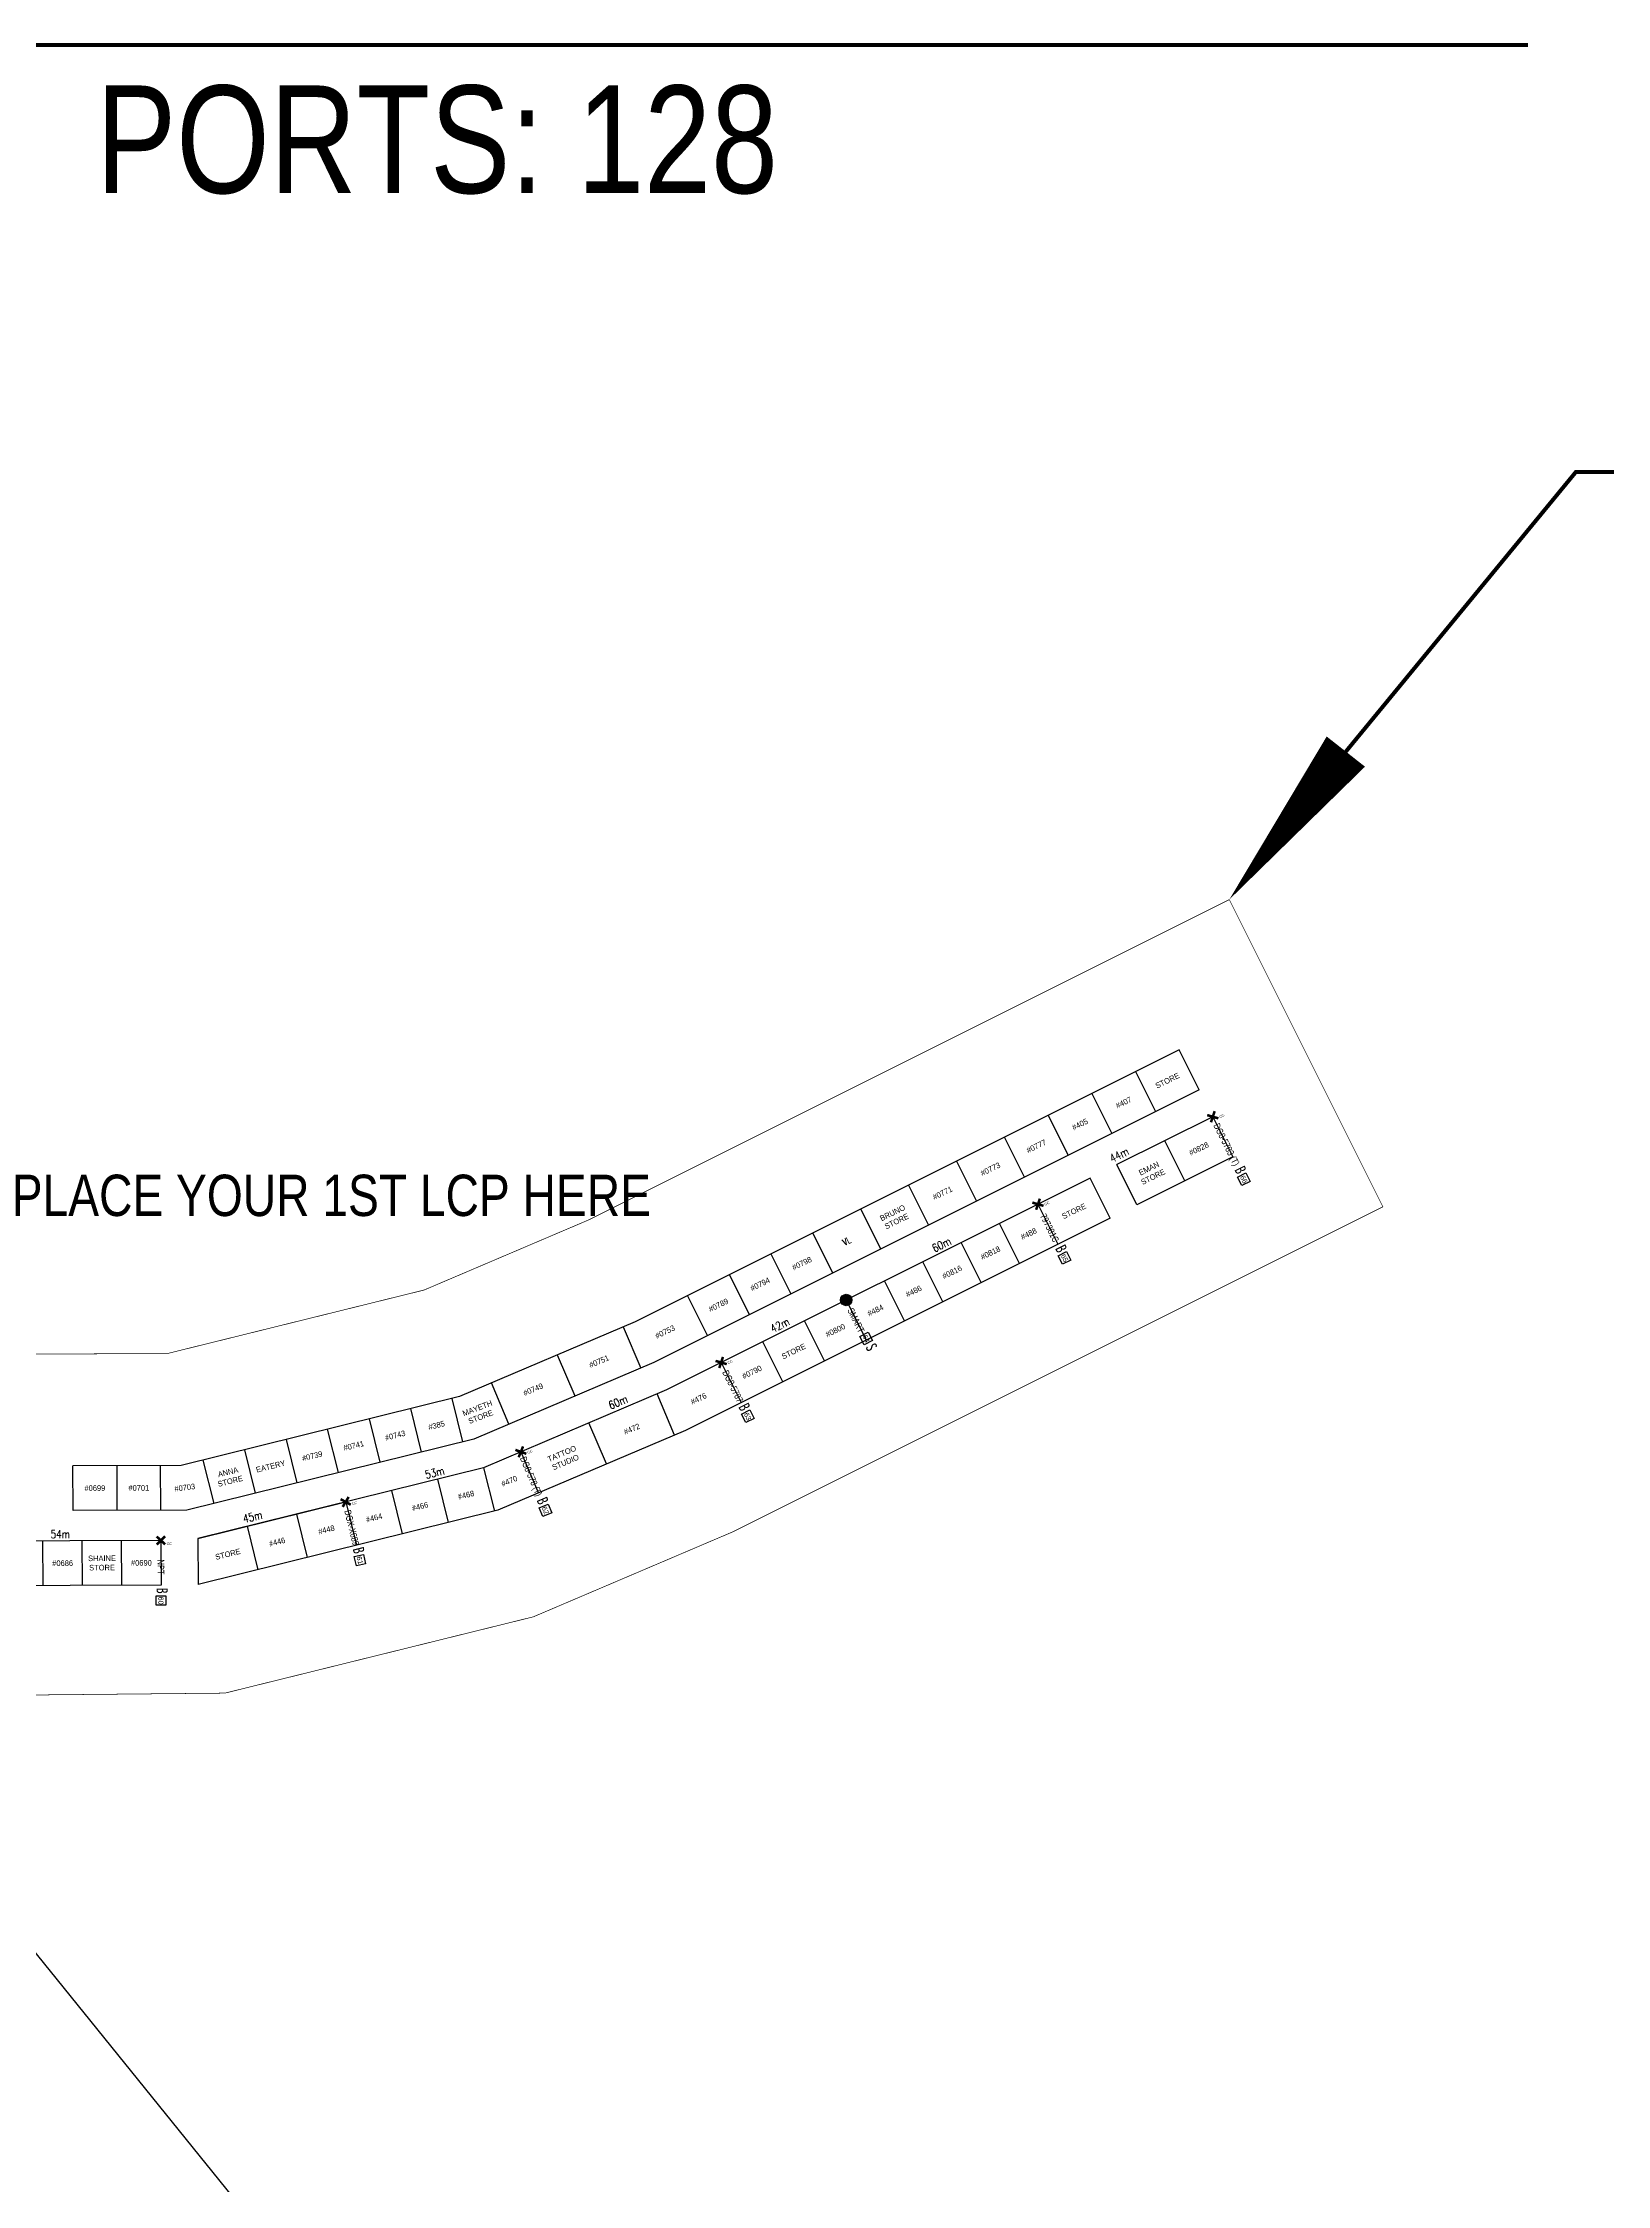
# Model space of a CAD drawing. Extents: x -663610 to -207124, y 70878 to 297551.
# Drawn here: x -211961 to -210562, y 81573 to 83488 of the extents above; entities that cross this region are included whole.
import ezdxf
from ezdxf.enums import TextEntityAlignment as Align

# ---------------------------------------------------------------- set-up
doc = ezdxf.new("R2010")
doc.units = 0
doc.header["$LTSCALE"] = 0.3
doc.layers.get('0').update_dxf_attribs({"linetype": 'CONTINUOUS'})
for name, color, linetype in [('BASEMAP', 7, 'CONTINUOUS'), ('Digitel pole', 7, 'CONTINUOUS'), ('Distance Data', 7, 'CONTINUOUS'), ('Electric Pole ID', 7, 'CONTINUOUS'), ('Electrical Pole (Circular Conc.)', 7, 'CONTINUOUS'), ('House Number', 6, 'CONTINUOUS'), ('Lengend', 7, 'CONTINUOUS'), ('Site boundry', 7, 'CONTINUOUS'), ('Survey sequence', 7, 'CONTINUOUS'), ('Vacant', 1, 'CONTINUOUS')]:
    doc.layers.add(name, color=color, linetype=linetype)
doc.layers.add('Pole size-Big', color=251, linetype='CONTINUOUS', lineweight=0)
doc.layers.add('Pole size-Small', color=251, linetype='CONTINUOUS', lineweight=0)
doc.styles.add('Mark', font='arial.ttf', dxfattribs={"width": 0.8, "height": 2.5})
doc.styles.add('ROMANS', font='ROMANS.SHX', dxfattribs={"width": 0.8, "height": 2})
doc.styles.get("Standard").update_dxf_attribs({"font": '', "width": 0.8})
doc.styles.get('Standard').set_extended_font_data('FangSong_GB2312')
doc.linetypes.add('FENCELINE2', pattern='A,6.35,-2.54,[132,ltypeshp.shx,S=2.54,R=0,X=-2.54,Y=0],-2.54,25.4', length=36.83)

# ---------------------------------------------------------------- blocks, each defined once
blk = doc.blocks.new('Electrical Pole (Circular Conc.)')
at = {"const_width": 1.18}
for points in [[(-322437.53, 145744.35), (-322433.55, 145740.66)], [(-322437.46, 145740.59), (-322433.62, 145744.42)]]:
    blk.add_lwpolyline(points, dxfattribs=at)
at = {"color": 1, "lineweight": 0, "ltscale": 2, "insert": (-322432.88, 145741.54), "char_height": 1.2, "width": 1.894, "attachment_point": 1}
blk.add_mtext('{\\fArial|b0|i0|c0|p34;\\C7;CC}', dxfattribs=at)
blk = doc.blocks.new('pldt2')
at = {"layer": 'Lengend'}
h = blk.add_hatch(color=256, dxfattribs=at)
h.dxf.hatch_style = 1
edge = h.paths.add_edge_path()
edge.add_arc((64551.64, 10585.08), 1.85, 0, 360)
blk.add_circle((64551.64, 10585.08), 1.85, dxfattribs=at)

msp = doc.modelspace()

# ---------------------------------------------------------------- linework, layer by layer
at = {"layer": 'BASEMAP', "color": 251, "ltscale": 2}
for points in [[(-210944.6, 82587.5), (-211431, 82344.4), (-211587.9, 82277.6), (-211836.9, 82215.9), (-211933.7, 82215.6)], [(-210926.7, 82551.7), (-210944.6, 82587.5)], [(-210926.7, 82551.7), (-211414.2, 82308), (-211575.1, 82239.5), (-211831.9, 82175.9), (-211933.5, 82175.6)], [(-210914.6, 82527.6), (-211000.3, 82484.8)], [(-210914.6, 82527.6), (-210896.8, 82491.8)], [(-210896.8, 82491.8), (-210982.4, 82449)], [(-211024.4, 82472.7), (-211402.9, 82283.5), (-211566.5, 82213.8), (-211821.9, 82150.6)], [(-211006.5, 82436.9), (-211386.1, 82247.2), (-211553.8, 82175.8), (-211821.8, 82109.4)], [(-211854.9, 82148.9), (-212344, 82147.1), (-212458.4, 82141.4), (-212529.1, 82129.1)], [(-211854.8, 82108.9), (-212342.9, 82107.1), (-212453.9, 82101.6), (-212522.2, 82089.7)]]:
    msp.add_lwpolyline(points, dxfattribs=at)
at = {"layer": 'BASEMAP', "color": 251, "linetype": 'Continuous', "ltscale": 2}
for points in [[(-210983.7, 82568), (-210965.8, 82532.2)], [(-211022.8, 82548.4), (-211004.9, 82512.7)], [(-211061.8, 82528.9), (-211044, 82493.1)], [(-211083, 82473.6), (-211100.9, 82509.4)], [(-210939.6, 82470.4), (-210957.5, 82506.2)], [(-211143.8, 82488), (-211125.9, 82452.2)], [(-210982.4, 82449), (-211000.3, 82484.8)], [(-211186.6, 82466.5), (-211168.7, 82430.8)], [(-211006.5, 82436.9), (-211024.4, 82472.7)], [(-211229.4, 82445.1), (-211211.6, 82409.4)], [(-211071, 82449.4), (-211053.1, 82413.7)], [(-211254.4, 82387.9), (-211272.3, 82423.7)], [(-211087.3, 82396.5), (-211105.2, 82432.3)], [(-211309.6, 82405.1), (-211291.7, 82369.3)], [(-211121.6, 82379.4), (-211139.5, 82415.2)], [(-211346.8, 82386.4), (-211329, 82350.7)], [(-211155.9, 82362.3), (-211173.8, 82398)], [(-211366.2, 82332), (-211384.1, 82367.8)], [(-211242.3, 82363.8), (-211224.4, 82328)], [(-211190.2, 82345.1), (-211208, 82380.9)], [(-211261.7, 82309.4), (-211279.6, 82345.2)], [(-211441.7, 82339.8), (-211426, 82303)], [(-211299, 82290.7), (-211316.9, 82326.5)], [(-211500.6, 82314.8), (-211484.9, 82278)], [(-211354.2, 82307.9), (-211336.3, 82272.1)], [(-211543.8, 82252.9), (-211559.5, 82289.7)], [(-211631.9, 82266.7), (-211622.3, 82227.9)], [(-211594.9, 82275.8), (-211585.3, 82237)], [(-211395.7, 82243.1), (-211411.4, 82279.9)], [(-211696.3, 82209.5), (-211705.9, 82248.4)], [(-211668.9, 82257.5), (-211659.3, 82218.7)], [(-211456.6, 82217.2), (-211472.3, 82254)], [(-211780.3, 82229.9), (-211770.7, 82191.1)], [(-211743.1, 82239.1), (-211733.5, 82200.3)], [(-211533.2, 82228), (-211517.5, 82191.2)], [(-211933.5, 82175.6), (-211933.7, 82215.6)], [(-211894.4, 82215.7), (-211894.3, 82175.7)], [(-211855, 82175.9), (-211855.2, 82215.9)], [(-211817.4, 82220.7), (-211807.8, 82181.9)], [(-211566.5, 82213.8), (-211556.9, 82175)], [(-211639, 82154.7), (-211648.6, 82193.5)], [(-211597.9, 82164.9), (-211607.5, 82203.7)], [(-211821.9, 82150.6), (-211689.8, 82183.3)], [(-211733.8, 82172.4), (-211724.2, 82133.6)], [(-211689.8, 82183.3), (-211680.2, 82144.5)], [(-211777.9, 82161.5), (-211768.3, 82122.7)], [(-211960.3, 82108.5), (-211960.5, 82148.5)], [(-211925.2, 82108.6), (-211925.3, 82148.6)], [(-211890, 82108.7), (-211890.1, 82148.7)], [(-211854.9, 82148.9), (-211854.8, 82108.9)], [(-211821.9, 82150.6), (-211821.8, 82109.4)]]:
    msp.add_lwpolyline(points, dxfattribs=at)
at = {"layer": 'BASEMAP', "color": 4, "linetype": 'Continuous', "ltscale": 2}
msp.add_lwpolyline([(-212305.2, 82198.2), (-211397.2, 81074.9), (-211421, 81159.6), (-211475.8, 81115.8), (-211397.2, 81074.9)], dxfattribs=at)
at = {"layer": 'Site boundry', "color": 2, "linetype": 'Continuous', "lineweight": 0, "ltscale": 2, "const_width": 3.6}
msp.add_lwpolyline([(-212199.8, 83235.9), (-211994.2, 83485.7), (-210632.9, 83485.7)], dxfattribs=at)
at = {"layer": 'Site boundry', "color": 1, "linetype": 'Continuous', "lineweight": 0, "ltscale": 2, "const_width": 3.6}
msp.add_lwpolyline([(-210795.7, 82854), (-210590.2, 83103.8), (-208501.1, 83103.8)], dxfattribs=at)
at = {"layer": 'Site boundry', "color": 1, "linetype": 'Continuous', "lineweight": 0, "ltscale": 2}
msp.add_lwpolyline([(-210795.7, 82854, 43.6, 0, 0), (-210899.9, 82721.7, 0, 0, 0)], format="xyseb", dxfattribs=at)
at = {"layer": 'Site boundry', "color": 1, "linetype": 'FENCELINE2', "lineweight": 0, "ltscale": 5, "const_width": 0.605}
msp.add_lwpolyline([(-212055.3, 82315.1), (-211934, 82315.6), (-211849.3, 82315.9), (-211619.7, 82372.7), (-211473, 82435.2), (-210899.9, 82721.7), (-210825.2, 82572.3), (-210762.6, 82447.1), (-210961.8, 82347.5), (-211344.1, 82156.4), (-211522, 82080.6), (-211797.7, 82012.4), (-212340.2, 82007.1)], dxfattribs=at)
at = {"layer": 'Survey sequence', "color": 9, "ltscale": 2, "true_color": 0xc7c8ca}
for points in [[(-210885, 82477.4), (-210881.2, 82469.8), (-210888.8, 82466), (-210892.6, 82473.7)], [(-211045.3, 82407.1), (-211041.5, 82399.5), (-211049, 82395.7), (-211052.8, 82403.3)], [(-211222.6, 82335.1), (-211218.8, 82327.5), (-211226.3, 82323.7), (-211230.1, 82331.3)], [(-211328.5, 82265.5), (-211324.7, 82257.9), (-211332.2, 82254.2), (-211336, 82261.8)], [(-211508.9, 82181.4), (-211505.6, 82173.6), (-211513.4, 82170.3), (-211516.7, 82178.1)], [(-211674, 82136.4), (-211672, 82128.1), (-211680.2, 82126.1), (-211682.2, 82134.4)], [(-211850.7, 82099.5), (-211850.6, 82091), (-211859.1, 82091), (-211859.1, 82099.5)]]:
    msp.add_lwpolyline(points, close=True, dxfattribs=at)

# ---------------------------------------------------------------- block references
at = {"layer": 'Digitel pole', "color": 7, "xscale": 2.769470818281637, "yscale": 2.769470818281637, "zscale": 2.769470818276872, "rotation": 359.1302262035956}
msp.add_blockref('pldt2', (-390440.6, 55765.9), dxfattribs=at)
at = {"layer": 'Electrical Pole (Circular Conc.)', "color": 1, "lineweight": 0, "xscale": 1.919302000000065, "yscale": 1.919302000016501, "zscale": 1.919302000013738}
for p, rotation in [((467702.1, 109014.4), 26.55836184224851), ((467545.8, 108936.2), 26.55836184178501), ((467262.6, 108794.7), 26.55836184208506), ((467436.1, 67296.8), 23.06341801760827), ((456256.7, -40575.4), 13.90930589944942), ((407985.4, -195376.2), 0.2034141836985458)]:
    msp.add_blockref('Electrical Pole (Circular Conc.)', p, dxfattribs=dict(at, rotation=rotation))

# ---------------------------------------------------------------- texts
at = {"layer": 'BASEMAP', "color": 4, "linetype": 'Continuous', "ltscale": 2, "insert": (-211988.3, 82475.8), "char_height": 36.951, "width": 602.624, "attachment_point": 1, "style": 'Mark'}
msp.add_mtext('PLACE YOUR 1ST LCP HERE', dxfattribs=at)
at = {"layer": 'Digitel pole', "style": 'Mark', "width": 0.8}
msp.add_text('SMART', height=6, rotation=296.5584, dxfattribs=at).set_placement((-211236.3, 82344.3), align=Align.CENTER)
at = {"layer": 'Distance Data', "style": 'ROMANS', "width": 0.8}
for s, rotation, p in [('44m', 26.5584, (-210998.3, 82493.5)), ('60m', 26.5584, (-211157.1, 82413.3)), ('42m', 26.5584, (-211301.6, 82341.4)), ('60m', 23.0634, (-211446.3, 82272.5)), ('53m', 13.9093, (-211610.2, 82209.5)), ('45m', 13.9093, (-211773, 82170)), ('54m', 0.2034, (-211944.9, 82154.5))]:
    msp.add_text(s, height=7.26, rotation=rotation, dxfattribs=at).set_placement(p, align=Align.MIDDLE_CENTER)
at = {"layer": 'Electric Pole ID', "style": 'Mark', "width": 0.8}
for s, rotation, p in [('DG8-5783 (T)', 296.5584, (-210905.1, 82501.4)), ('797381C', 296.5584, (-211063.2, 82426.8)), ('DG8-5787', 296.5584, (-211346.4, 82285.3)), ('DG8-578 (T)', 293.0634, (-211526.8, 82205)), ('DGX-X689', 283.9093, (-211687.2, 82159.5)), ('NPT', 270.2034, (-211858, 82125.1))]:
    msp.add_text(s, height=6, rotation=rotation, dxfattribs=at).set_placement(p, align=Align.CENTER)
at = {"layer": 'House Number', "color": 6, "char_height": 5, "width": 49.861, "attachment_point": 5, "style": 'Mark'}
for s, insert, rotation in [('STORE', (-210955.2, 82559.9), 26.0054), ('#407', (-210994.3, 82540.3), 26.0054), ('#405', (-211033.4, 82520.8), 26.0054), ('#0777', (-211072.4, 82501.2), 26.0054), ('#0828', (-210927.1, 82499), 26.0054), ('#0773', (-211113.4, 82480.8), 26.0054), ('EMAN\\PSTORE', (-210969.9, 82477.6), 26.0054), ('#0771', (-211156.2, 82459.4), 26.0054), ('BRUNO\\PSTORE', (-211199.1, 82437.9), 26.0054), ('STORE', (-211038.7, 82443.2), 26.0054), ('#488', (-211079.2, 82423), 26.0054), ('#0798', (-211282, 82396.5), 26.0054), ('#0818', (-211113.4, 82405.9), 26.0054), ('#0794', (-211319.3, 82377.9), 26.0054), ('#0816', (-211147.7, 82388.7), 26.0054), ('#0789', (-211356.5, 82359.2), 26.0054), ('#486', (-211182, 82371.6), 26.0054), ('#484', (-211216.2, 82354.5), 26.0054), ('#0753', (-211404.3, 82335.3), 25.8862), ('STORE', (-211289.3, 82317.9), 26.0054), ('#0800', (-211252, 82336.6), 26.0054), ('#0751', (-211463.3, 82308.9), 23.0634), ('#0790', (-211326.6, 82299.3), 26.0054), ('#0749', (-211522.2, 82283.8), 23.0634), ('MAYETH\\PSTORE', (-211570.6, 82263.2), 20.9174), ('#476', (-211374.3, 82275.5), 26.0054), ('#385', (-211608.6, 82251.8), 13.9093), ('#472', (-211434, 82248.5), 23.0634), ('#0739', (-211719.7, 82224.3), 13.9093), ('#0741', (-211682.6, 82233.5), 13.9093), ('#0743', (-211645.6, 82242.7), 13.9093), ('TATTOO\\PSTUDIO', (-211494.9, 82222.6), 23.0634), ('ANNA\\PSTORE', (-211794, 82205.9), 13.9093), ('EATERY', (-211756.9, 82215.1), 13.9093), ('#0699', (-211914, 82195.6), 0.2034), ('#0701', (-211874.7, 82195.8), 0.2034), ('#0703', (-211833.6, 82196.1), 7.3075), ('#468', (-211582.2, 82189.4), 13.9093), ('#470', (-211543.5, 82201.9), 22.3782), ('#464', (-211664.4, 82169), 13.9093), ('#466', (-211623.3, 82179.2), 13.9093), ('#446', (-211751.1, 82147.5), 13.9093), ('#448', (-211707, 82158.4), 13.9093), ('SHAINE\\PSTORE', (-211907.6, 82128.7), 0.2034), ('STORE', (-211795.1, 82136.6), 13.9093), ('#0686', (-211942.8, 82128.5), 0.2034), ('#0690', (-211872.4, 82128.8), 0.2034)]:
    msp.add_mtext(s, dxfattribs=dict(at, insert=insert, rotation=rotation))
at = {"layer": 'Pole size-Big', "color": 2, "lineweight": 0, "width": 0.8}
for rotation, p in [(296.5584, (-210895.5, 82480.3)), (296.5584, (-211055.8, 82409.9)), (296.5584, (-211339, 82268.4)), (293.0634, (-211519.3, 82184.9)), (283.9093, (-211683.6, 82141.5)), (270.2034, (-211858.8, 82106.7))]:
    msp.add_text('B', height=10, rotation=rotation, dxfattribs=at).set_placement(p)
at = {"layer": 'Pole size-Small', "color": 2, "lineweight": 0, "width": 0.8}
msp.add_text('S', height=10, rotation=296.5584, dxfattribs=at).set_placement((-211225.4, 82321.9))
at = {"layer": 'Site boundry', "color": 2, "style": 'Mark', "width": 0.8}
msp.add_text('PORTS: 128', height=96.23, dxfattribs=at).set_placement((-211913, 83353.2))
at = {"layer": 'Survey sequence', "color": 9, "true_color": 0xc7c8ca, "style": 'Mark', "width": 0.8}
for s, rotation, p in [('66', 296.5584, (-210888.9, 82470.6)), ('65', 296.5584, (-211049.2, 82400.3)), ('64', 296.5584, (-211226.5, 82328.3)), ('63', 296.5584, (-211332.4, 82258.7)), ('62', 293.0634, (-211513.3, 82174.9)), ('61', 283.9093, (-211679.3, 82130.6)), ('60', 270.2034, (-211857.2, 82095.1))]:
    msp.add_text(s, height=4.52, rotation=rotation, dxfattribs=at).set_placement(p, align=Align.CENTER)
at = {"layer": 'Vacant', "color": 251, "insert": (-211241.9, 82416.5), "char_height": 6, "width": 12.233, "attachment_point": 5, "rotation": 26.5584, "style": 'ROMANS'}
msp.add_mtext('VL', dxfattribs=at)

doc.saveas('drawing.dxf')
